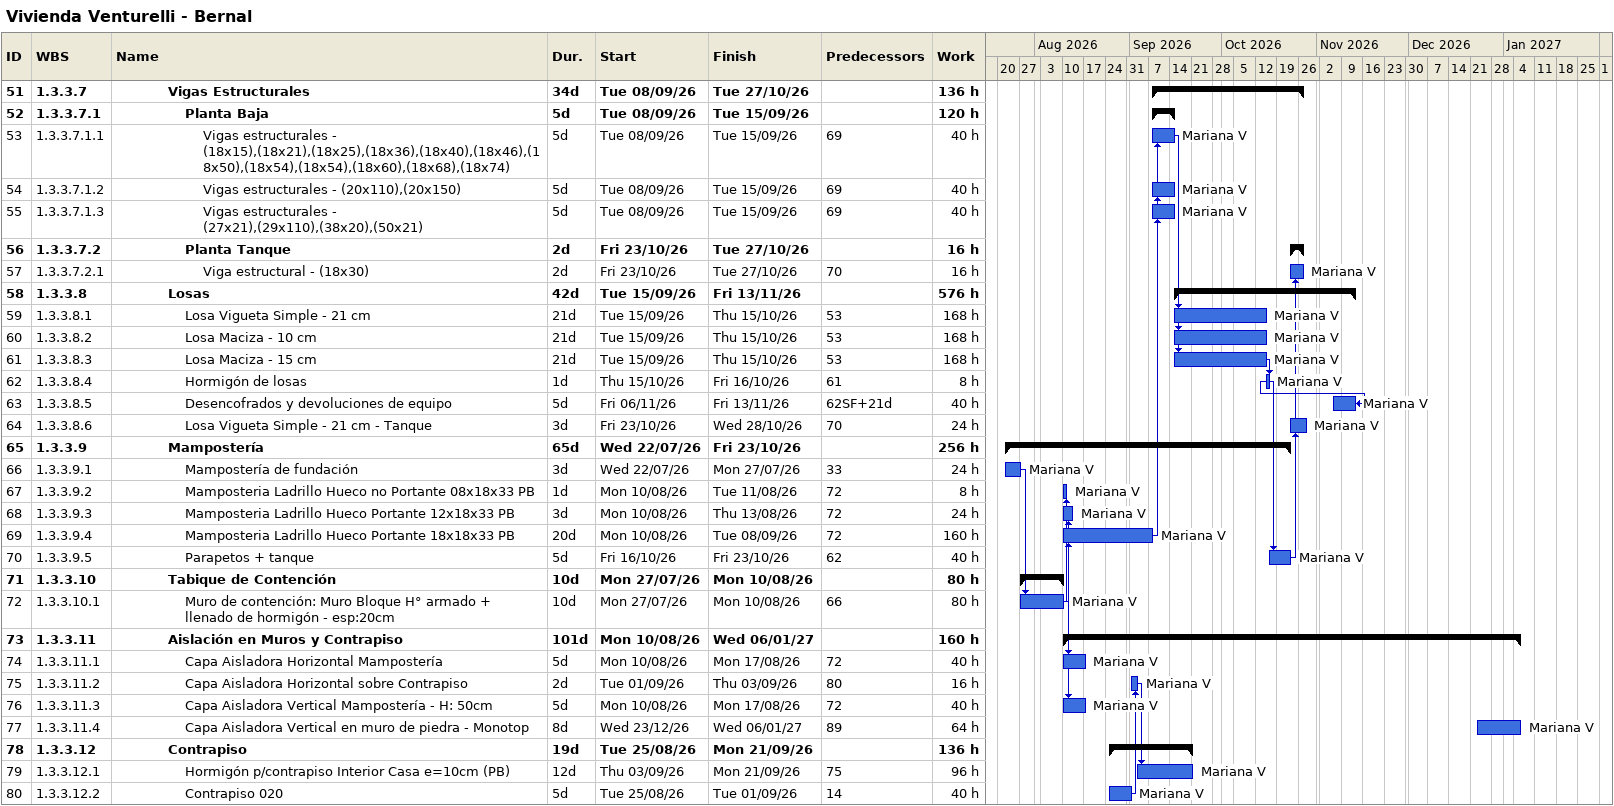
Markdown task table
Vivienda Venturelli - Bernal

| ID | WBS | Task | Duration | Start | Finish | Predecessors | Resources | Work (h) |
|---|---|---|---|---|---|---|---|---|
| 51 | 1.3.3.7 | **Vigas Estructurales** | 34d | 2026-09-08 | 2026-10-27 |  |  | 136 |
| 52 | 1.3.3.7.1 | **Planta Baja** | 5d | 2026-09-08 | 2026-09-15 |  |  | 120 |
| 53 | 1.3.3.7.1.1 | Vigas estructurales - (18x15),(18x21),(18x25),(18x36),(18x40),(18x46),(18x50),(18x54),(18x54),(18x60),(18x68),(18x74) | 5d | 2026-09-08 | 2026-09-15 | 69 | Mariana V | 40 |
| 54 | 1.3.3.7.1.2 | Vigas estructurales - (20x110),(20x150) | 5d | 2026-09-08 | 2026-09-15 | 69 | Mariana V | 40 |
| 55 | 1.3.3.7.1.3 | Vigas estructurales - (27x21),(29x110),(38x20),(50x21) | 5d | 2026-09-08 | 2026-09-15 | 69 | Mariana V | 40 |
| 56 | 1.3.3.7.2 | **Planta Tanque** | 2d | 2026-10-23 | 2026-10-27 |  |  | 16 |
| 57 | 1.3.3.7.2.1 | Viga estructural - (18x30) | 2d | 2026-10-23 | 2026-10-27 | 70 | Mariana V | 16 |
| 58 | 1.3.3.8 | **Losas** | 42d | 2026-09-15 | 2026-11-13 |  |  | 576 |
| 59 | 1.3.3.8.1 | Losa Vigueta Simple - 21 cm | 21d | 2026-09-15 | 2026-10-15 | 53 | Mariana V | 168 |
| 60 | 1.3.3.8.2 | Losa Maciza - 10 cm | 21d | 2026-09-15 | 2026-10-15 | 53 | Mariana V | 168 |
| 61 | 1.3.3.8.3 | Losa Maciza - 15 cm | 21d | 2026-09-15 | 2026-10-15 | 53 | Mariana V | 168 |
| 62 | 1.3.3.8.4 | Hormigón de losas | 1d | 2026-10-15 | 2026-10-16 | 61 | Mariana V | 8 |
| 63 | 1.3.3.8.5 | Desencofrados y devoluciones de equipo | 5d | 2026-11-06 | 2026-11-13 | 62SF+21d | Mariana V | 40 |
| 64 | 1.3.3.8.6 | Losa Vigueta Simple - 21 cm - Tanque | 3d | 2026-10-23 | 2026-10-28 | 70 | Mariana V | 24 |
| 65 | 1.3.3.9 | **Mampostería** | 65d | 2026-07-22 | 2026-10-23 |  |  | 256 |
| 66 | 1.3.3.9.1 | Mampostería de fundación | 3d | 2026-07-22 | 2026-07-27 | 33 | Mariana V | 24 |
| 67 | 1.3.3.9.2 | Mamposteria Ladrillo Hueco no Portante 08x18x33 PB | 1d | 2026-08-10 | 2026-08-11 | 72 | Mariana V | 8 |
| 68 | 1.3.3.9.3 | Mamposteria Ladrillo Hueco Portante 12x18x33 PB | 3d | 2026-08-10 | 2026-08-13 | 72 | Mariana V | 24 |
| 69 | 1.3.3.9.4 | Mamposteria Ladrillo Hueco Portante 18x18x33 PB | 20d | 2026-08-10 | 2026-09-08 | 72 | Mariana V | 160 |
| 70 | 1.3.3.9.5 | Parapetos + tanque | 5d | 2026-10-16 | 2026-10-23 | 62 | Mariana V | 40 |
| 71 | 1.3.3.10 | **Tabique de Contención** | 10d | 2026-07-27 | 2026-08-10 |  |  | 80 |
| 72 | 1.3.3.10.1 | Muro de contención: Muro Bloque H° armado + llenado de hormigón - esp:20cm | 10d | 2026-07-27 | 2026-08-10 | 66 | Mariana V | 80 |
| 73 | 1.3.3.11 | **Aislación en Muros y Contrapiso** | 101d | 2026-08-10 | 2027-01-06 |  |  | 160 |
| 74 | 1.3.3.11.1 | Capa Aisladora Horizontal Mampostería | 5d | 2026-08-10 | 2026-08-17 | 72 | Mariana V | 40 |
| 75 | 1.3.3.11.2 | Capa Aisladora Horizontal sobre Contrapiso | 2d | 2026-09-01 | 2026-09-03 | 80 | Mariana V | 16 |
| 76 | 1.3.3.11.3 | Capa Aisladora Vertical Mampostería - H: 50cm | 5d | 2026-08-10 | 2026-08-17 | 72 | Mariana V | 40 |
| 77 | 1.3.3.11.4 | Capa Aisladora Vertical en muro de piedra - Monotop | 8d | 2026-12-23 | 2027-01-06 | 89 | Mariana V | 64 |
| 78 | 1.3.3.12 | **Contrapiso** | 19d | 2026-08-25 | 2026-09-21 |  |  | 136 |
| 79 | 1.3.3.12.1 | Hormigón p/contrapiso Interior Casa e=10cm (PB) | 12d | 2026-09-03 | 2026-09-21 | 75 | Mariana V | 96 |
| 80 | 1.3.3.12.2 | Contrapiso 020 | 5d | 2026-08-25 | 2026-09-01 | 14 | Mariana V | 40 |
